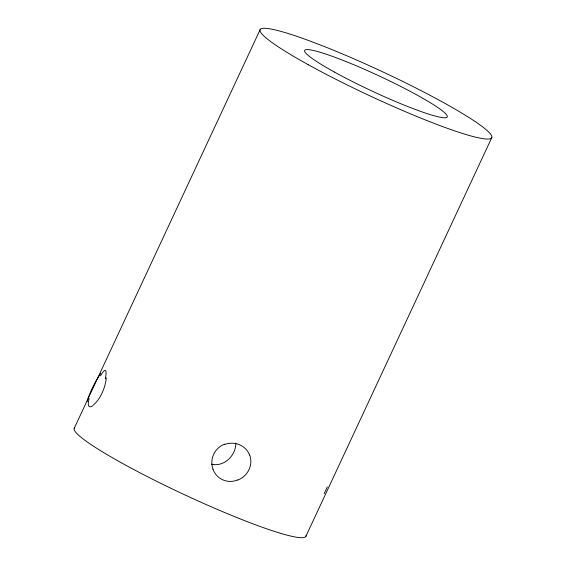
<?xml version="1.0" encoding="UTF-8"?>
<svg xmlns="http://www.w3.org/2000/svg" width="566" height="566" viewBox="0 0 566 566"><rect width="100%" height="100%" fill="white"/><g stroke="black" fill="none" stroke-linecap="round" stroke-linejoin="round"><path stroke-width="0.85" d="M235.796 443.072C236.1 455.297 224.009 467.353 211.528 464.134M74.245 428.292L260.134 29.644M305.866 536.356L491.755 137.708M306.015 535.712A127.796 13.577 25 0 1 184.056 494.514A127.796 13.577 25 0 1 74.662 427.769M327.325 486.88A19.598 1.153 -65.4 0 1 324.155 493.693M106.217 377.77A19.598 7.549 -67.6 0 1 93.524 404.754M93.079 405.489A19.598 5.285 -62.5 0 1 89.11 398.478M87.164 401.549A19.598 3.177 -63.7 0 1 100.833 373.468M100.507 375.916A19.598 3.516 -70.2 0 1 105.304 378.711M224.759 444.402A19.598 18.367 -14.9 0 1 249.521 455M249.663 454.937A19.598 18.529 -39.2 0 1 237.826 480.074M237.755 479.904A19.598 18.89 -58 0 1 212.972 469.228M213 469.221A19.598 19.308 -42.8 0 1 224.66 444.133M308.265 64.701A127.796 13.577 25 0 0 491.338 138.231A127.796 13.577 25 0 0 328.245 48.096A127.796 13.577 25 0 0 308.265 64.701M334.294 71.995A78.646 8.356 25 0 0 446.956 117.247A78.646 8.356 25 0 0 346.59 61.779A78.646 8.356 25 0 0 334.294 71.995"/></g></svg>
